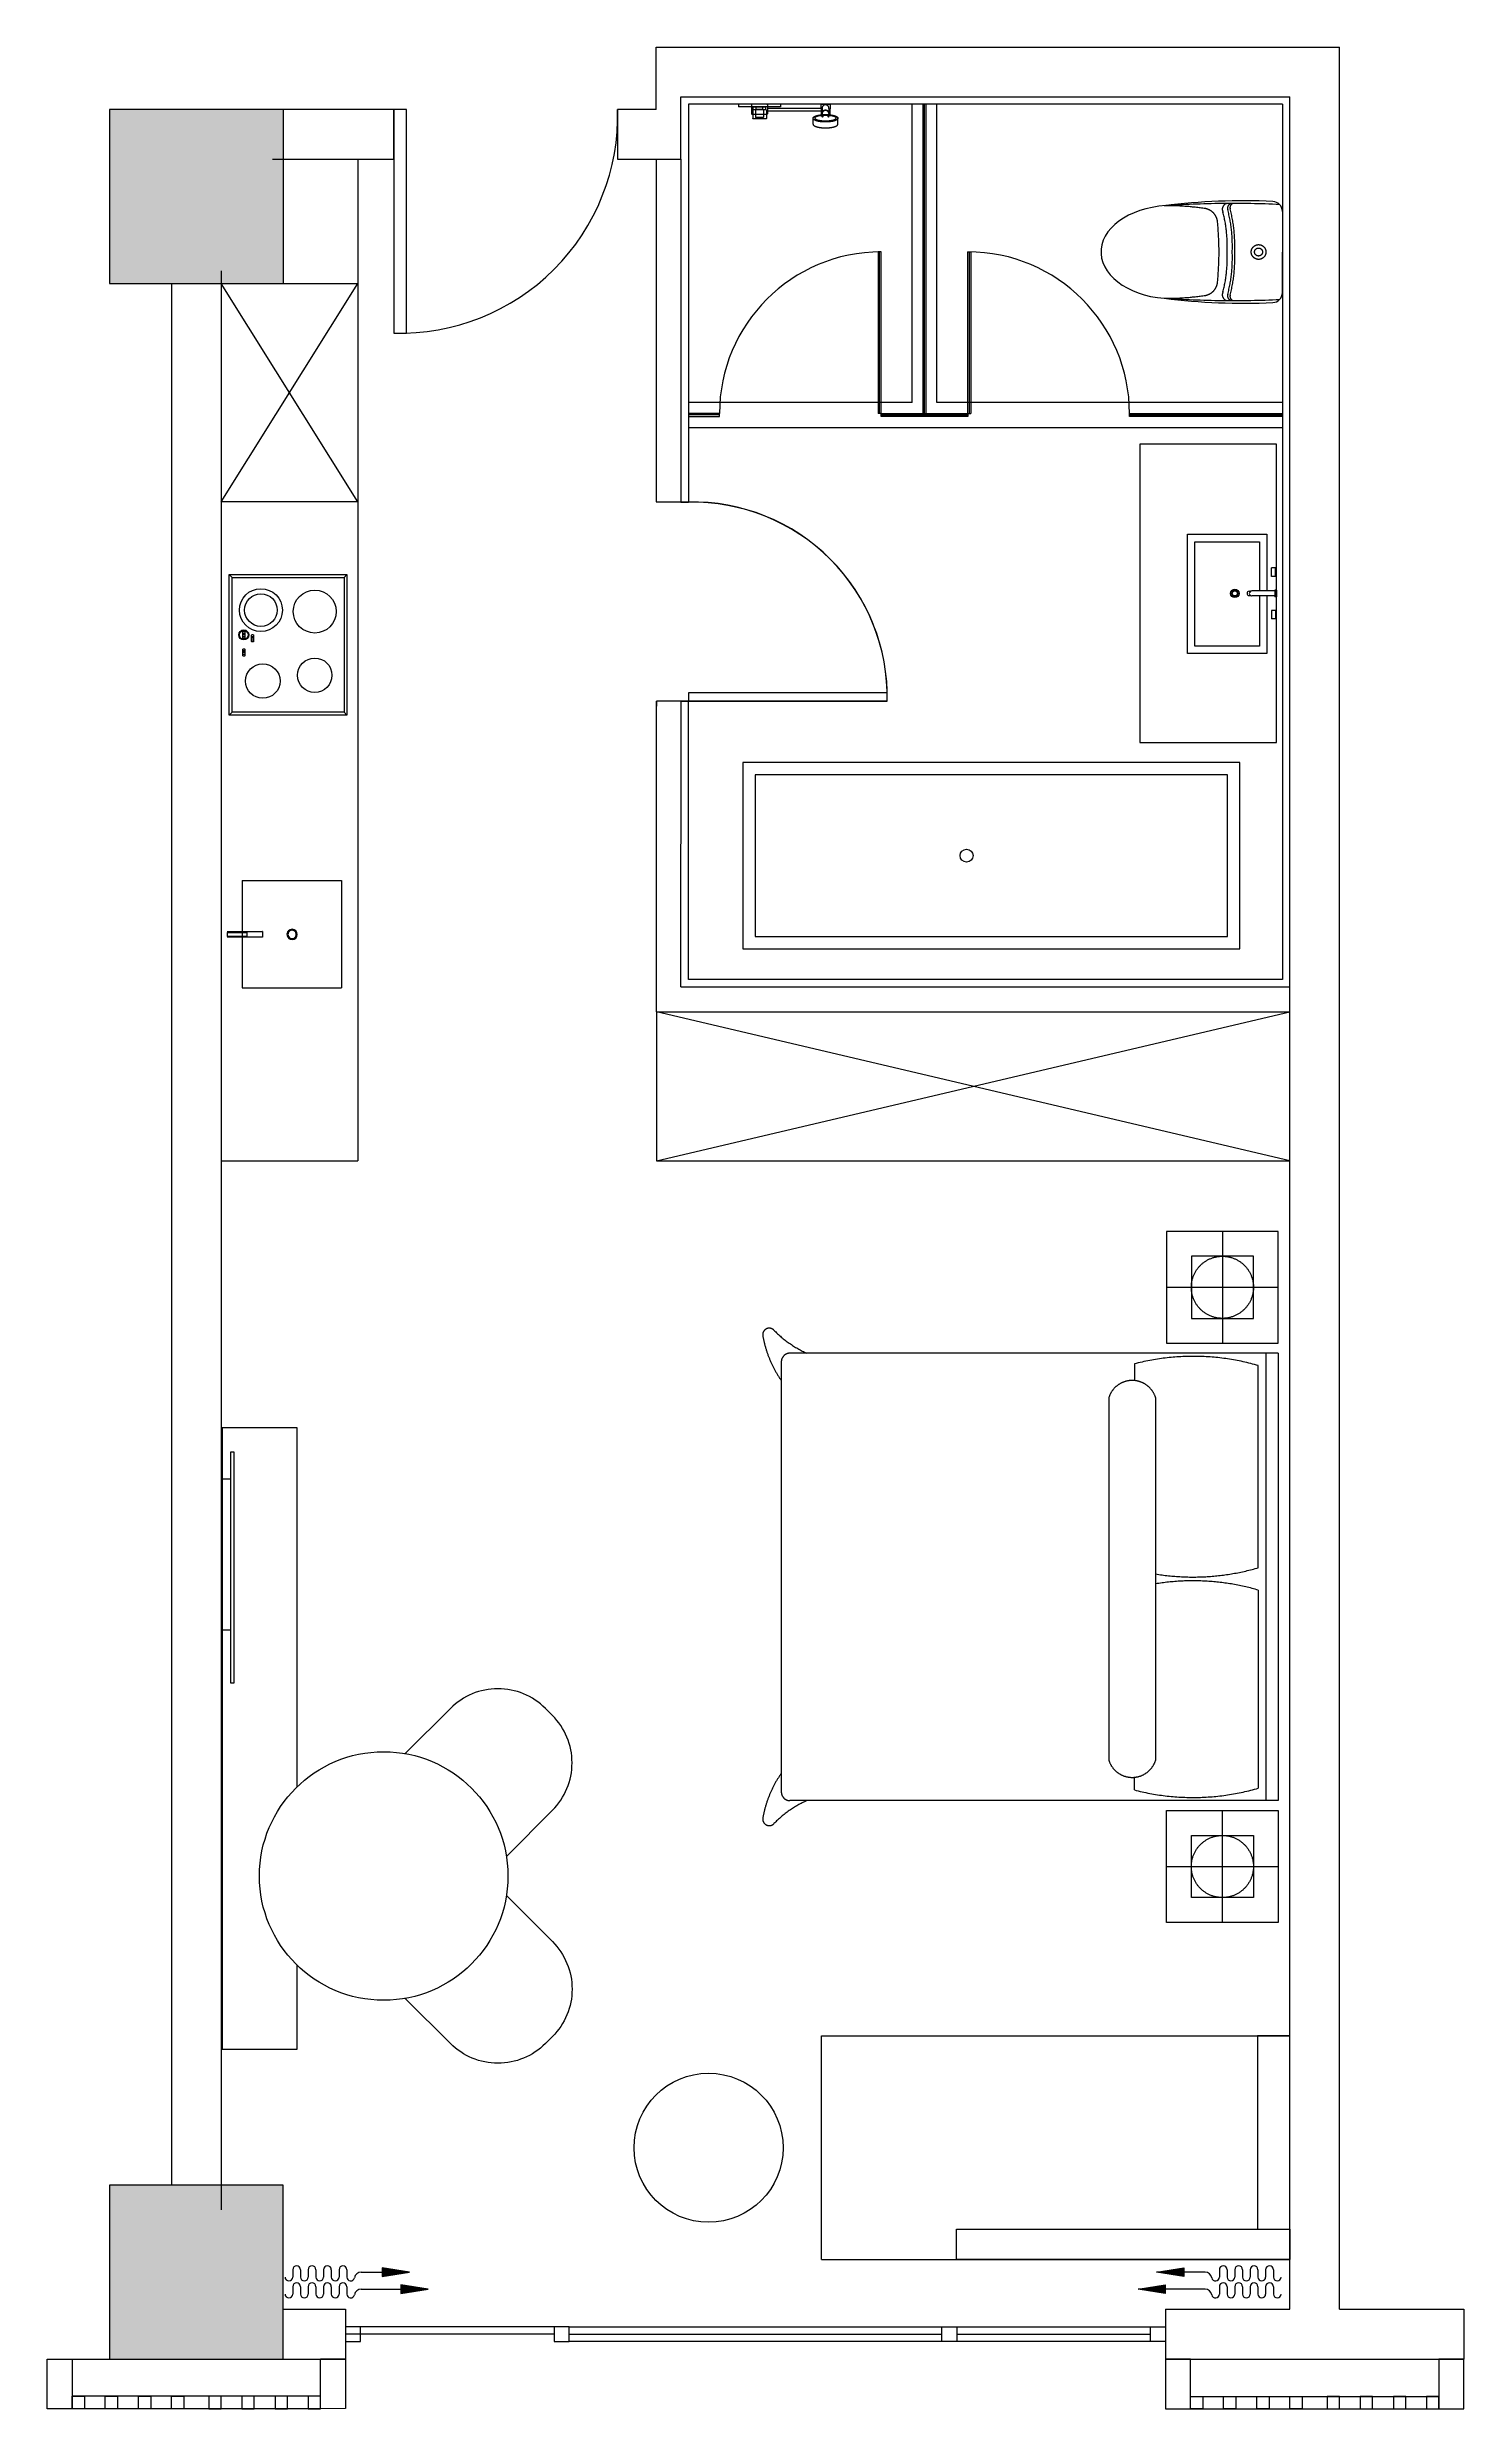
# Model space of a CAD drawing. Header units: millimetres. Extents: x -171991 to -58043, y -1085310 to -1072722.
# Drawn here: x -171991 to -166291, y -1083196 to -1073696 of the extents above; entities that cross this region are included whole.
import ezdxf

# ---------------------------------------------------------------- set-up
doc = ezdxf.new("R2010")
doc.units = ezdxf.units.MM
doc.header["$LTSCALE"] = 1000
doc.header["$MEASUREMENT"] = 0
doc.linetypes.add('DASH', pattern=[0.35, 0.25, -0.1])
for name, color, linetype in [('A-土建墙  柱', 6, 'Continuous'), ('B不可动建筑图层', 6, 'Continuous'), ('COLUMN', 6, 'Continuous'), ('DOOR_FIRE_TEXT', 7, 'Continuous'), ('J家具', 4, 'Continuous'), ('K可动模块', 4, 'Continuous')]:
    doc.layers.add(name, color=color, linetype=linetype)
doc.styles.add('ROMANS', font='romans.shx', dxfattribs={"width": 0.5})

msp = doc.modelspace()

# ---------------------------------------------------------------- hatches: boundary and pattern name
at = {"layer": 'B不可动建筑图层', "extrusion": (-1.36181e-08, 7.05595e-19, 1)}
for points in [[(-171741.3, -1074646.2), (-171041.3, -1074646.2), (-171041.3, -1073946.2), (-171741.3, -1073946.2)], [(-171741.4, -1082996.5), (-171041.4, -1082996.5), (-171041.4, -1082296.5), (-171741.4, -1082296.5)]]:
    msp.add_hatch(color=6, dxfattribs=at).paths.add_polyline_path(points)

# ---------------------------------------------------------------- linework, layer by layer
at = {"layer": 'A-土建墙  柱', "color": 6, "extrusion": (-1.36181e-08, 7.05684e-19, 1)}
for p, q in [((-166791.4, -1082796.3, 0), (-166791.2, -1073696.3, 0)), ((-166991.4, -1082796.3, 0), (-166991.2, -1073896.3, 0)), ((-171041.4, -1082796.2, 0), (-170791.4, -1082796.2, 0))]:
    msp.add_line(p, q, dxfattribs=at)
at = {"layer": 'B不可动建筑图层', "color": 6, "extrusion": (-1.36181e-08, 7.05684e-19, 1)}
for p, q in [((-169541.4, -1073696.3, 0), (-166791.2, -1073696.3, 0)), ((-169541.4, -1073946.3, 0), (-169541.4, -1073696.3, 0)), ((-171041.3, -1073946.2, 0), (-171741.3, -1073946.2, 0)), ((-171741.3, -1073946.2, 0), (-171741.3, -1074646.2, 0)), ((-170596.2, -1073946.3, 0), (-171085.6, -1073946.3, 0)), ((-171041.3, -1074646.2, 0), (-171041.3, -1073946.2, 0)), ((-170596.3, -1073946.2, 0), (-171041.3, -1073946.2, 0)), ((-170596.3, -1074146.2, 0), (-170596.3, -1073946.2, 0)), ((-170596.2, -1074146.3, 0), (-170596.2, -1073946.3, 0)), ((-169541.4, -1073946.3, 0), (-169696.3, -1073946.3, 0)), ((-169696.3, -1073946.3, 0), (-169696.3, -1074146.3, 0)), ((-169541.3, -1073946.3, 0), (-169696.2, -1073946.3, 0)), ((-169441.4, -1073896.3, 0), (-167841.2, -1073896.3, 0)), ((-169441.4, -1074146.3, 0), (-169441.4, -1073896.3, 0)), ((-169441.3, -1073896.3, 0), (-166991.2, -1073896.3, 0)), ((-169441.3, -1074146.3, 0), (-169441.3, -1073896.3, 0)), ((-171085.6, -1074146.3, 0), (-170596.2, -1074146.3, 0)), ((-171041.3, -1074146.2, 0), (-170596.3, -1074146.2, 0)), ((-169696.3, -1074146.3, 0), (-169441.4, -1074146.3, 0)), ((-171291.3, -1074595.8, 0), (-171291.3, -1082396.1, 0)), ((-171491.3, -1074646.2, 0), (-171491.5, -1082296.5, 0)), ((-171291.3, -1074646.2, 0), (-171291.5, -1082296.5, 0)), ((-171041.4, -1082296.5, 0), (-171741.4, -1082296.5, 0)), ((-171741.4, -1082296.5, 0), (-171741.4, -1082996.5, 0)), ((-171041.4, -1082996.5, 0), (-171041.4, -1082296.5, 0)), ((-170791.4, -1082796.2, 0), (-170791.4, -1082996.2, 0)), ((-167491.3, -1082796.3, 0), (-166991.4, -1082796.3, 0)), ((-167491.3, -1082796.3, 0), (-167491.3, -1082996.3, 0)), ((-166791.4, -1082796.3, 0), (-166291.3, -1082796.3, 0)), ((-166291.3, -1082796.3, 0), (-166291.3, -1082996.3, 0)), ((-169891.4, -1082866.3, 0), (-168391.3, -1082866.3, 0)), ((-169891.4, -1082896.3, 0), (-168391.3, -1082896.3, 0)), ((-168331.3, -1082866.3, 0), (-167551.3, -1082866.3, 0)), ((-168331.3, -1082896.3, 0), (-167551.3, -1082896.3, 0)), ((-171991.5, -1082996.3, 0), (-171891.5, -1082996.2, 0)), ((-171991.5, -1082996.2, 0), (-171741.4, -1082996.2, 0)), ((-171991.4, -1083196.3, 0), (-171991.5, -1082996.3, 0)), ((-171891.5, -1082996.2, 0), (-171891.4, -1083196.2, 0)), ((-171741.4, -1082996.5, 0), (-171041.4, -1082996.5, 0)), ((-171041.4, -1082996.2, 0), (-170791.4, -1082996.2, 0)), ((-168391.3, -1082926.3, 0), (-169891.4, -1082926.3, 0)), ((-167551.3, -1082926.3, 0), (-168331.3, -1082926.3, 0)), ((-167491.3, -1082996.3, 0), (-166891.3, -1082996.3, 0)), ((-166891.3, -1082996.3, 0), (-166291.3, -1082996.3, 0)), ((-171441.4, -1083146.1, 0), (-171891.4, -1083146.2, 0)), ((-170891.4, -1083146, 0), (-171441.4, -1083146.1, 0)), ((-167391.3, -1083146.3, 0), (-166841.3, -1083146.3, 0)), ((-166841.3, -1083146.3, 0), (-166391.3, -1083146.3, 0)), ((-171891.4, -1083196.2, 0), (-171991.4, -1083196.3, 0)), ((-171441.4, -1083196.1, 0), (-171891.4, -1083196.2, 0)), ((-170891.4, -1083196, 0), (-171441.4, -1083196.1, 0)), ((-167391.3, -1083196.3, 0), (-166841.3, -1083196.3, 0)), ((-166841.3, -1083196.3, 0), (-166391.3, -1083196.3, 0))]:
    msp.add_line(p, q, dxfattribs=at)
at = {"layer": 'B不可动建筑图层', "color": 6, "extrusion": (1.36181e-08, 7.05684e-19, 1)}
for p, q in [((-169951.4, -1082866.3, 0), (-170791.4, -1082866.3, 0)), ((-169951.4, -1082896.3, 0), (-170791.4, -1082896.3, 0))]:
    msp.add_line(p, q, dxfattribs=at)
at = {"layer": 'B不可动建筑图层', "color": 6, "elevation": 0}
msp.add_lwpolyline([(-170546.2, -1073946.3), (-170596.2, -1073946.3), (-170596.2, -1074846.3), (-170546.2, -1074846.3)], close=True, dxfattribs=at)
at = {"layer": 'B不可动建筑图层', "color": 6, "extrusion": (-1.36181e-08, 7.05684e-19, 1), "elevation": 0}
for points in [[(-170791.4, -1082926.2), (-170731.4, -1082926.2), (-170731.4, -1082866.2), (-170791.4, -1082866.2)], [(-169951.4, -1082926.3), (-169891.4, -1082926.3), (-169891.4, -1082866.3), (-169951.4, -1082866.3)], [(-168331.3, -1082926.3), (-168391.3, -1082926.3), (-168391.3, -1082866.3), (-168331.3, -1082866.3)], [(-167491.3, -1082926.3), (-167551.3, -1082926.3), (-167551.3, -1082866.3), (-167491.3, -1082866.3)]]:
    msp.add_lwpolyline(points, close=True, dxfattribs=at)
for points in [[(-170891.4, -1083196), (-170891.5, -1082996), (-170791.5, -1082995.9), (-170791.4, -1083195.9), (-170891.4, -1083196)], [(-167391.3, -1083196.3), (-167391.3, -1082996.3), (-167491.3, -1082996.3), (-167491.3, -1083196.3), (-167391.3, -1083196.3)], [(-166291.3, -1083196.3), (-166291.3, -1082996.3), (-166391.3, -1082996.3), (-166391.3, -1083196.3), (-166291.3, -1083196.3)], [(-171891.4, -1083196.2), (-171891.4, -1083146.2), (-171841.4, -1083146.2), (-171841.4, -1083196.2), (-171891.4, -1083196.2)], [(-171758.1, -1083196.2), (-171758.1, -1083146.2), (-171708.1, -1083146.2), (-171708.1, -1083196.2), (-171758.1, -1083196.2)], [(-171624.7, -1083196.2), (-171624.7, -1083146.2), (-171574.7, -1083146.2), (-171574.7, -1083196.2), (-171624.7, -1083196.2)], [(-171491.4, -1083196.1), (-171491.4, -1083146.1), (-171441.4, -1083146.1), (-171441.4, -1083196.1), (-171491.4, -1083196.1)], [(-171291.4, -1083196.1), (-171291.4, -1083146.1), (-171341.4, -1083146.1), (-171341.4, -1083196.1), (-171291.4, -1083196.1)], [(-171158.1, -1083196), (-171158.1, -1083146), (-171208.1, -1083146.1), (-171208.1, -1083196.1), (-171158.1, -1083196)], [(-171024.7, -1083196), (-171024.7, -1083146), (-171074.7, -1083146), (-171074.7, -1083196), (-171024.7, -1083196)], [(-170891.4, -1083196), (-170891.4, -1083146), (-170941.4, -1083146), (-170941.4, -1083196), (-170891.4, -1083196)], [(-167391.3, -1083196.3), (-167391.3, -1083146.3), (-167341.3, -1083146.3), (-167341.3, -1083196.3), (-167391.3, -1083196.3)], [(-167258, -1083196.3), (-167258, -1083146.3), (-167208, -1083146.3), (-167208, -1083196.3), (-167258, -1083196.3)], [(-167124.7, -1083196.3), (-167124.7, -1083146.3), (-167074.7, -1083146.3), (-167074.7, -1083196.3), (-167124.7, -1083196.3)], [(-166991.3, -1083196.3), (-166991.3, -1083146.3), (-166941.3, -1083146.3), (-166941.3, -1083196.3), (-166991.3, -1083196.3)], [(-166791.3, -1083196.3), (-166791.3, -1083146.3), (-166841.3, -1083146.3), (-166841.3, -1083196.3), (-166791.3, -1083196.3)], [(-166658, -1083196.3), (-166658, -1083146.3), (-166708, -1083146.3), (-166708, -1083196.3), (-166658, -1083196.3)], [(-166524.7, -1083196.3), (-166524.7, -1083146.3), (-166574.7, -1083146.3), (-166574.7, -1083196.3), (-166524.7, -1083196.3)], [(-166391.3, -1083196.3), (-166391.3, -1083146.3), (-166441.3, -1083146.3), (-166441.3, -1083196.3), (-166391.3, -1083196.3)]]:
    msp.add_lwpolyline(points, dxfattribs=at)
at = {"layer": 'B不可动建筑图层', "color": 6}
msp.add_arc((-170571.2, -1073971.3, 0), 875.3, 268.36334, 1.64166, dxfattribs=at)
at = {"layer": 'COLUMN', "linetype": 'ByBlock', "extrusion": (-1.36181e-08, 7.05684e-19, 1)}
msp.add_line((-171741.3, -1074646.2, 0), (-171041.3, -1074646.2, 0), dxfattribs=at)
at = {"layer": 'DOOR_FIRE_TEXT', "color": 4, "linetype": 'ByBlock'}
for p, q in [((-170741.2, -1075525.3, 0), (-171291.3, -1075525.3, 0)), ((-169539.2, -1077576.3, 0), (-169539.2, -1078176.3, 0)), ((-169539.2, -1078176.3, 0), (-166991.3, -1078176.4, 0)), ((-168875.8, -1082596.3, 0), (-168875.8, -1081696.3, 0)), ((-168875.8, -1081696.3, 0), (-166991.3, -1081696.3, 0)), ((-168875.8, -1082596.3, 0), (-166991.4, -1082596.3, 0))]:
    msp.add_line(p, q, dxfattribs=at)
for points in [[(-167594.6, -1076493.5), (-167044.6, -1076493.5), (-167044.6, -1075293.5), (-167594.6, -1075293.5)], [(-169192.1, -1077323.4), (-167192.1, -1077323.4), (-167192.1, -1076573.4), (-169192.1, -1076573.4)]]:
    msp.add_lwpolyline(points, close=True, dxfattribs=at)
at = {"layer": 'DOOR_FIRE_TEXT', "color": 4, "linetype": 'ByBlock', "elevation": 0}
for points in [[(-166991.3, -1081696.3), (-167121, -1081696.3), (-167121, -1082473.7), (-166991.3, -1082473.7)], [(-166991.4, -1082596.3), (-168332.1, -1082596.3), (-168332.1, -1082473.7), (-166991.4, -1082473.7)]]:
    msp.add_lwpolyline(points, close=True, dxfattribs=at)
at = {"layer": 'DOOR_FIRE_TEXT', "color": 4, "linetype": 'ByBlock'}
for centre, radius in [((-168292.1, -1076948.4), 26), ((-170637.6, -1081053.1), 500), ((-169330.1, -1082146.3, 0), 300)]:
    msp.add_circle(centre, radius, dxfattribs=at)
at = {"layer": 'J家具', "linetype": 'DASH', "ltscale": 150, "extrusion": (-1.36181e-08, 7.05684e-19, 1)}
for p, q in [((-167021.2, -1073925.6, 0), (-169411.3, -1073925.6, 0)), ((-169210.3, -1073925.6, 0), (-169210.3, -1073935.6, 0)), ((-169040.3, -1073925.6, 0), (-169210.3, -1073925.6, 0)), ((-169040.3, -1073935.6, 0), (-169210.3, -1073935.6, 0)), ((-169157.3, -1073927.6, 0), (-169155.3, -1073925.6, 0)), ((-169157.3, -1073927.6, 0), (-169157.3, -1073964.6, 0)), ((-169155.3, -1073966.6, 0), (-169157.3, -1073964.6, 0)), ((-169095.3, -1073925.6, 0), (-169155.3, -1073925.6, 0)), ((-169095.3, -1073966.6, 0), (-169155.3, -1073966.6, 0)), ((-169151.8, -1073948.6, 0), (-169152.8, -1073949.6, 0)), ((-169152.8, -1073949.6, 0), (-169152.8, -1073983.6, 0)), ((-169098.8, -1073948.6, 0), (-169151.8, -1073948.6, 0)), ((-169150.8, -1073948.6, 0), (-169150.8, -1073937.6, 0)), ((-169140.8, -1073949.6, 0), (-169139.8, -1073948.6, 0)), ((-169140.8, -1073949.6, 0), (-169140.8, -1073977.6, 0)), ((-169110.8, -1073948.6, 0), (-169139.8, -1073948.6, 0)), ((-169138.8, -1073946.6, 0), (-169138.8, -1073937.6, 0)), ((-169111.8, -1073946.6, 0), (-169138.8, -1073946.6, 0)), ((-169137.8, -1073948.6, 0), (-169137.8, -1073946.6, 0)), ((-169112.8, -1073948.6, 0), (-169112.8, -1073946.6, 0)), ((-169111.8, -1073946.6, 0), (-169111.8, -1073937.6, 0)), ((-169110.8, -1073948.6, 0), (-169109.8, -1073949.6, 0)), ((-169109.8, -1073949.6, 0), (-169109.8, -1073977.6, 0)), ((-169099.8, -1073948.6, 0), (-169099.8, -1073937.5, 0)), ((-169098.8, -1073948.6, 0), (-169097.8, -1073949.6, 0)), ((-169097.8, -1073949.6, 0), (-169097.8, -1073983.6, 0)), ((-169095.3, -1073925.6, 0), (-169093.3, -1073927.6, 0)), ((-169093.3, -1073964.6, 0), (-169095.3, -1073966.6, 0)), ((-169093.3, -1073927.6, 0), (-169093.3, -1073964.6, 0)), ((-169040.3, -1073925.6, 0), (-169040.3, -1073935.6, 0)), ((-168511.3, -1073925.6, 0), (-168511.3, -1073925.6, 0)), ((-168511.3, -1075125.6, 0), (-168511.3, -1073925.6, 0)), ((-168411.3, -1075125.8, 0), (-168411.3, -1073925.6, 0)), ((-167021.2, -1073925.6, 0), (-167021.1, -1077446.7, 0)), ((-169151.8, -1073984.6, 0), (-169152.8, -1073983.6, 0)), ((-169098.8, -1073984.6, 0), (-169151.8, -1073984.6, 0)), ((-169139.8, -1073978.6, 0), (-169140.8, -1073977.6, 0)), ((-169110.8, -1073978.6, 0), (-169139.8, -1073978.6, 0)), ((-169109.8, -1073977.6, 0), (-169110.8, -1073978.6, 0)), ((-169097.8, -1073983.6, 0), (-169098.8, -1073984.6, 0)), ((-169441.3, -1074146.7, 0), (-169441.2, -1075526, 0)), ((-168511.3, -1075125.6, 0), (-169411.3, -1075125.6, 0)), ((-167021.2, -1075125.6, 0), (-168411.3, -1075125.6, 0)), ((-169411.3, -1075225.6, 0), (-167021.2, -1075225.6, 0)), ((-169441.2, -1075526, 0), (-169541.2, -1075526, 0)), ((-169539.2, -1077577, 0), (-169539.2, -1076326.4, 0)), ((-169441.1, -1076326.5, 0), (-169539.2, -1076326.5, 0)), ((-169539.2, -1076326.5, 0), (-169539.2, -1076347.3, 0)), ((-169441.2, -1077476.8, 0), (-169441.1, -1076326.5, 0)), ((-169411.2, -1077446.4, 0), (-169411.2, -1076325.8, 0)), ((-169441.2, -1077476.8, 0), (-166990.7, -1077476.4, 0)), ((-167021.1, -1077446.7, 0), (-169411.2, -1077446.4, 0)), ((-169539.2, -1077576.3, 0), (-166990.7, -1077576.4, 0))]:
    msp.add_line(p, q, dxfattribs=at)
at = {"layer": 'J家具', "extrusion": (-1.36181e-08, 7.05684e-19, 1)}
for p, q in [((-170741.3, -1074146.3, 0), (-170741.3, -1074924.6, 0)), ((-169541.3, -1074146.3, 0), (-169541.3, -1075525.3, 0)), ((-170741.2, -1074924.6, 0), (-170741.2, -1078176.3, 0)), ((-171291.3, -1078176.3, 0), (-170741.2, -1078176.3, 0)), ((-171003.6, -1082636.8, 0), (-171003.6, -1082666.4, 0)), ((-171003.6, -1082705.3, 0), (-171003.6, -1082734.8, 0)), ((-170972.5, -1082636.8, 0), (-170972.5, -1082666.4, 0)), ((-170972.5, -1082705.3, 0), (-170972.5, -1082734.8, 0)), ((-170941.5, -1082636.8, 0), (-170941.5, -1082666.4, 0)), ((-170941.5, -1082705.3, 0), (-170941.5, -1082734.8, 0)), ((-170910.4, -1082636.8, 0), (-170910.4, -1082666.4, 0)), ((-170910.4, -1082705.3, 0), (-170910.4, -1082734.8, 0)), ((-170879.4, -1082636.8, 0), (-170879.4, -1082666.4, 0)), ((-170879.4, -1082705.3, 0), (-170879.4, -1082734.8, 0)), ((-170848.3, -1082636.8, 0), (-170848.3, -1082666.4, 0)), ((-170848.3, -1082705.3, 0), (-170848.3, -1082734.8, 0)), ((-170817.3, -1082636.8, 0), (-170817.3, -1082666.4, 0)), ((-170817.3, -1082705.3, 0), (-170817.3, -1082734.8, 0)), ((-170786.2, -1082636.8, 0), (-170786.2, -1082666.4, 0)), ((-170786.2, -1082705.3, 0), (-170786.2, -1082734.8, 0)), ((-170728.8, -1082646.5, 0), (-170533.9, -1082646.5, 0)), ((-170728.8, -1082714.9, 0), (-170458.9, -1082714.9, 0)), ((-167332.4, -1082714.9, 0), (-167602.2, -1082714.9, 0)), ((-167332.4, -1082646.5, 0), (-167527.3, -1082646.5, 0)), ((-167274.9, -1082636.8, 0), (-167274.9, -1082666.4, 0)), ((-167274.9, -1082705.3, 0), (-167274.9, -1082734.8, 0)), ((-167243.9, -1082636.8, 0), (-167243.9, -1082666.4, 0)), ((-167243.9, -1082705.3, 0), (-167243.9, -1082734.8, 0)), ((-167212.8, -1082636.8, 0), (-167212.8, -1082666.4, 0)), ((-167212.8, -1082705.3, 0), (-167212.8, -1082734.8, 0)), ((-167181.8, -1082636.8, 0), (-167181.8, -1082666.4, 0)), ((-167181.8, -1082705.3, 0), (-167181.8, -1082734.8, 0)), ((-167150.7, -1082636.8, 0), (-167150.7, -1082666.4, 0)), ((-167150.7, -1082705.3, 0), (-167150.7, -1082734.8, 0)), ((-167119.7, -1082636.8, 0), (-167119.7, -1082666.4, 0)), ((-167119.7, -1082705.3, 0), (-167119.7, -1082734.8, 0)), ((-167088.6, -1082636.8, 0), (-167088.6, -1082666.4, 0)), ((-167088.6, -1082705.3, 0), (-167088.6, -1082734.8, 0)), ((-167057.6, -1082636.8, 0), (-167057.6, -1082666.4, 0)), ((-167057.6, -1082705.3, 0), (-167057.6, -1082734.8, 0))]:
    msp.add_line(p, q, dxfattribs=at)
at = {"layer": 'J家具'}
for p, q in [((-171291.3, -1074646.2, 0), (-170741.3, -1074646.2, 0)), ((-171258.9, -1075817.8, 0), (-171247.9, -1075828.8, 4.6)), ((-170797.1, -1075828.8, 4.6), (-170786, -1075817.8, 1.2)), ((-171195.9, -1076060.3, 2.3), (-171204.2, -1076060.3, 2.3)), ((-171195.9, -1076131.1, 2.3), (-171204.2, -1076131.1, 2.3)), ((-171161, -1076074.1, 2.3), (-171169.3, -1076074.1, 2.3)), ((-171258.9, -1076382.7, 0), (-171247.9, -1076371.6, 4.6)), ((-170786, -1076382.7, 1.2), (-170797.1, -1076371.6, 4.6))]:
    msp.add_line(p, q, dxfattribs=at)
at = {"layer": 'J家具', "color": 251, "ltscale": 150}
for p, q in [((-171291.3, -1075525.3, 0), (-170741.3, -1074646.2, 0)), ((-170741.3, -1075525.3, 0), (-171291.3, -1074646.2, 0)), ((-169539.2, -1078176.3, 0), (-166991.3, -1077576.4, 0)), ((-166991.3, -1078176.3, 0), (-169539.2, -1077576.4, 0))]:
    msp.add_line(p, q, dxfattribs=at)
at = {"layer": 'J家具', "linetype": 'DASH', "ltscale": 150, "extrusion": (2.38e-07, -2.10416e-06, 1)}
for p, q in [((-167021.2, -1075125.8, 0), (-168411.3, -1075125.8, 0)), ((-169411.3, -1075225.8, 0), (-167021.2, -1075225.8, 0))]:
    msp.add_line(p, q, dxfattribs=at)
at = {"layer": 'J家具', "linetype": 'DASH', "ltscale": 150}
for p, q in [((-169441.2, -1075525.3, 0), (-169411.2, -1075525.3, 0)), ((-169441.2, -1075526, 0), (-169411.2, -1075526, 0)), ((-169441.2, -1076325.8, 0), (-169411.2, -1076325.8, 0)), ((-169441.1, -1076326.5, 0), (-169411.1, -1076326.5, 0)), ((-167037.6, -1078459.9, 0), (-167487.6, -1078459.9, 0)), ((-167487.6, -1078459.9, 0), (-167487.6, -1078909.9, 0)), ((-167037.6, -1078909.9, 0), (-167037.6, -1078459.9, 0)), ((-167487.6, -1078909.9, 0), (-167037.6, -1078909.9, 0)), ((-169037.6, -1078984.9, 0), (-169037.6, -1079060, 0)), ((-168934.8, -1078949.9, 0), (-169002.6, -1078949.9, 0)), ((-167720.9, -1078949.9, 0), (-168934.8, -1078949.9, 0)), ((-167037.6, -1078949.9, 0), (-167720.9, -1078949.9, 0)), ((-167087.6, -1078949.9, 0), (-167087.6, -1080749.9, 0)), ((-167037.6, -1078949.9, 0), (-167037.6, -1080749.9, 0)), ((-169037.6, -1079060, 0), (-169037.6, -1080639.7, 0)), ((-169037.6, -1080639.7, 0), (-169037.6, -1080714.9, 0)), ((-168934.8, -1080749.9, 0), (-169002.6, -1080749.9, 0)), ((-167937.6, -1080749.9, 0), (-168934.8, -1080749.9, 0)), ((-167037.6, -1080749.9, 0), (-167942.6, -1080749.9, 0)), ((-167487.6, -1080789.9, 0), (-167037.6, -1080789.9, 0)), ((-167487.6, -1081239.9, 0), (-167487.6, -1080789.9, 0)), ((-167037.6, -1080789.9, 0), (-167037.6, -1081239.9, 0)), ((-167037.6, -1081239.9, 0), (-167487.6, -1081239.9, 0))]:
    msp.add_line(p, q, dxfattribs=at)
at = {"layer": 'J家具', "color": 251, "linetype": 'DASH', "ltscale": 150}
for p, q in [((-167262.6, -1078459.9, 0), (-167262.6, -1078909.9, 0)), ((-167137.6, -1078559.9, 0), (-167387.6, -1078559.9, 0)), ((-167387.6, -1078559.9, 0), (-167387.6, -1078809.9, 0)), ((-167137.6, -1078809.9, 0), (-167137.6, -1078559.9, 0)), ((-167487.6, -1078684.9, 0), (-167037.6, -1078684.9, 0)), ((-167387.6, -1078809.9, 0), (-167137.6, -1078809.9, 0)), ((-167616.7, -1078993, 0), (-167616.7, -1079060, 0)), ((-167118.3, -1079813, 0), (-167118.3, -1078999.9, 0)), ((-167719.5, -1079128, 0), (-167719.5, -1080588.1, 0)), ((-167531.5, -1079128, 0), (-167531.5, -1080588.1, 0)), ((-167118.3, -1079903, 0), (-167118.3, -1080699.9, 0)), ((-167719.5, -1080030.8, 0), (-167719.5, -1080588.1, 0)), ((-167616.7, -1080706.8, 0), (-167616.7, -1080656, 0)), ((-167262.6, -1081239.9, 0), (-167262.6, -1080789.9, 0)), ((-167387.6, -1080889.9, 0), (-167137.6, -1080889.9, 0)), ((-167387.6, -1081139.9, 0), (-167387.6, -1080889.9, 0)), ((-167137.6, -1080889.9, 0), (-167137.6, -1081139.9, 0)), ((-167487.6, -1081014.9, 0), (-167037.6, -1081014.9, 0)), ((-167137.6, -1081139.9, 0), (-167387.6, -1081139.9, 0))]:
    msp.add_line(p, q, dxfattribs=at)
at = {"layer": 'J家具', "linetype": 'DASH', "ltscale": 150, "extrusion": (-1.36181e-08, 7.05684e-19, 1), "elevation": 0}
for points in [[(-168512.8, -1073925.6), (-169411.3, -1073925.6), (-169411.2, -1075525.3)], [(-169040.3, -1073935.6), (-169103.8, -1073937.6), (-169158.7, -1073937.6), (-169210.3, -1073935.6)], [(-169093.3, -1073942.1), (-168873.8, -1073942.1)], [(-169093.3, -1073952.1), (-168873.8, -1073952.1)], [(-168878.3, -1073925.6), (-168877, -1073965.1)], [(-168878.3, -1073925.6), (-168841.3, -1073925.6)], [(-168873.8, -1073942.2), (-168873.8, -1073967.6)], [(-168869.4, -1073975.6), (-168871.5, -1073977.8)], [(-168850.1, -1073975.6), (-168848, -1073977.8)], [(-168845.7, -1073942.2), (-168845.7, -1073967.7)], [(-168841.3, -1073925.6), (-168842.5, -1073965.1)], [(-168909.8, -1074005.8), (-168909.8, -1073982.1)], [(-168809.8, -1074005.8), (-168809.8, -1073982.1)]]:
    msp.add_lwpolyline(points, dxfattribs=at)
at = {"layer": 'J家具', "elevation": 2.3}
for points in [[(-171195.9, -1076048.3), (-171195.9, -1076072.2, -0.414214), (-171198.7, -1076075), (-171201.5, -1076075, -0.414214), (-171204.2, -1076072.2), (-171204.2, -1076048.3, -0.414214), (-171201.5, -1076045.5), (-171198.7, -1076045.5, -0.414214)], [(-171161, -1076062.1), (-171161, -1076086, -0.414214), (-171163.7, -1076088.8), (-171166.5, -1076088.8, -0.414214), (-171169.3, -1076086), (-171169.3, -1076062.1, -0.414214), (-171166.5, -1076059.3), (-171163.7, -1076059.3, -0.414214)], [(-171195.9, -1076119.1), (-171195.9, -1076143.1, -0.414214), (-171198.7, -1076145.8), (-171201.5, -1076145.8, -0.414214), (-171204.2, -1076143.1), (-171204.2, -1076119.1, -0.414214), (-171201.5, -1076116.4), (-171198.7, -1076116.4, -0.414214)]]:
    msp.add_lwpolyline(points, format="xyb", close=True, dxfattribs=at)
at = {"layer": 'J家具', "color": 251, "ltscale": 150}
msp.add_lwpolyline([(-169142.1, -1077273.4), (-167242.1, -1077273.4), (-167242.1, -1076623.4), (-169142.1, -1076623.4)], close=True, dxfattribs=at)
at = {"layer": 'J家具', "elevation": 0}
for points in [[(-171206.6, -1077048.8), (-170806.7, -1077048.8), (-170806.7, -1077480.5)], [(-171206.6, -1077048.8), (-171206.6, -1077480.5), (-170806.7, -1077480.5)], [(-171267.9, -1077253), (-171126.4, -1077253)], [(-171126.4, -1077276.4), (-171267.9, -1077276.4)], [(-171125.3, -1077254.1), (-171125.3, -1077253), (-171126.4, -1077253)], [(-171125.3, -1077254.1), (-171125.3, -1077276.4), (-171126.4, -1077276.4)], [(-171125.3, -1077276.4), (-171126.4, -1077276.4)]]:
    msp.add_lwpolyline(points, dxfattribs=at)
at = {"layer": 'J家具'}
for points in [[(-171188.8, -1077273), (-171265.7, -1077273), (-171265.7, -1077257.4), (-171188.8, -1077257.4)], [(-171006.1, -1077244.1), (-171013.9, -1077246.3), (-171020.6, -1077250.7), (-171024.1, -1077255.3), (-171026.2, -1077260), (-171027, -1077264.7), (-171026.6, -1077269.3), (-171025, -1077273.7), (-171022.3, -1077277.7), (-171018.6, -1077281.2), (-171013.9, -1077284.2), (-171006.1, -1077285.3), (-170998.3, -1077284.2), (-170991.6, -1077279.7), (-170987.2, -1077273), (-170986, -1077265.2), (-170987.2, -1077257.4), (-170991.6, -1077250.7), (-170998.3, -1077246.3)], [(-171006.1, -1077248.5), (-171015, -1077250.7), (-171020.6, -1077256.3), (-171022.8, -1077265.2), (-171020.6, -1077273), (-171015, -1077279.7), (-171006.1, -1077281.9), (-170998.3, -1077279.7), (-170991.6, -1077273), (-170989.4, -1077265.2), (-170991.6, -1077256.3), (-170998.3, -1077250.7)]]:
    msp.add_lwpolyline(points, close=True, dxfattribs=at)
at = {"layer": 'J家具', "extrusion": (-1.36181e-08, 7.05684e-19, 1), "elevation": 0}
for points in [[(-170986.1, -1080694.5), (-170986.1, -1079249.7), (-171287.3, -1079249.7), (-171287.3, -1081750.1), (-170986.1, -1081750.1), (-170986.1, -1081411.6)], [(-171239.9, -1080276.9), (-171252.3, -1080276.9), (-171252.3, -1079346.9), (-171239.9, -1079346.9), (-171239.9, -1080276.9)], [(-171252.3, -1079456.4), (-171287.3, -1079456.4)], [(-171254.8, -1080064.2), (-171287.3, -1080064.2), (-171287.3, -1079456.4)]]:
    msp.add_lwpolyline(points, dxfattribs=at)
at = {"layer": 'J家具', "elevation": 0}
for points in [[(-170143.9, -1080974.2), (-169958.6, -1080788.9, 0.414214), (-169958.6, -1080407.1), (-169986.8, -1080378.8, 0.414214), (-170368.7, -1080378.8), (-170550.6, -1080560.7)], [(-170143.9, -1081131.9), (-169958.6, -1081317.2, -0.414214), (-169958.6, -1081699), (-169986.8, -1081727.3, -0.414214), (-170368.7, -1081727.3), (-170550.6, -1081545.4)]]:
    msp.add_lwpolyline(points, format="xyb", dxfattribs=at)
at = {"layer": 'J家具', "extrusion": (-1.36181e-08, 7.05684e-19, 1), "elevation": 0}
for points in [[(-170643.5, -1082663.9), (-170533.9, -1082646.5), (-170643.5, -1082629)], [(-170641.5, -1082661.5), (-170546.6, -1082646.5), (-170641.5, -1082631.4)], [(-170639.5, -1082659.2), (-170559.4, -1082646.5), (-170639.5, -1082633.7)], [(-170637.5, -1082656.9), (-170572.1, -1082646.5), (-170637.5, -1082636.1)], [(-170635.5, -1082654.5), (-170584.8, -1082646.5), (-170635.5, -1082638.4)], [(-170633.5, -1082652.2), (-170597.6, -1082646.5), (-170633.5, -1082640.7)], [(-170631.5, -1082649.8), (-170610.3, -1082646.5), (-170631.5, -1082643.1)], [(-170629.5, -1082647.5), (-170623, -1082646.5), (-170629.5, -1082645.4)], [(-170568.5, -1082732.3), (-170458.9, -1082714.9), (-170568.5, -1082697.5)], [(-170566.5, -1082730), (-170471.7, -1082714.9), (-170566.5, -1082699.8)], [(-170564.5, -1082727.7), (-170484.4, -1082714.9), (-170564.5, -1082702.2)], [(-170562.5, -1082725.3), (-170497.1, -1082714.9), (-170562.5, -1082704.5)], [(-170560.5, -1082723), (-170509.9, -1082714.9), (-170560.5, -1082706.9)], [(-170558.5, -1082720.6), (-170522.6, -1082714.9), (-170558.5, -1082709.2)], [(-170556.5, -1082718.3), (-170535.3, -1082714.9), (-170556.5, -1082711.5)], [(-170554.5, -1082715.9), (-170548.1, -1082714.9), (-170554.5, -1082713.9)], [(-167492.6, -1082732.3), (-167602.2, -1082714.9), (-167492.6, -1082697.5)], [(-167494.6, -1082730), (-167589.5, -1082714.9), (-167494.6, -1082699.8)], [(-167496.6, -1082727.7), (-167576.7, -1082714.9), (-167496.6, -1082702.2)], [(-167498.6, -1082725.3), (-167564, -1082714.9), (-167498.6, -1082704.5)], [(-167500.6, -1082723), (-167551.3, -1082714.9), (-167500.6, -1082706.9)], [(-167502.6, -1082720.6), (-167538.5, -1082714.9), (-167502.6, -1082709.2)], [(-167417.6, -1082663.9), (-167527.3, -1082646.5), (-167417.6, -1082629)], [(-167504.6, -1082718.3), (-167525.8, -1082714.9), (-167504.6, -1082711.5)], [(-167419.6, -1082661.5), (-167514.5, -1082646.5), (-167419.6, -1082631.4)], [(-167506.6, -1082715.9), (-167513.1, -1082714.9), (-167506.6, -1082713.9)], [(-167421.6, -1082659.2), (-167501.8, -1082646.5), (-167421.6, -1082633.7)], [(-167423.6, -1082656.9), (-167489, -1082646.5), (-167423.6, -1082636.1)], [(-167425.6, -1082654.5), (-167476.3, -1082646.5), (-167425.6, -1082638.4)], [(-167427.6, -1082652.2), (-167463.6, -1082646.5), (-167427.6, -1082640.7)], [(-167429.6, -1082649.8), (-167450.8, -1082646.5), (-167429.6, -1082643.1)], [(-167431.6, -1082647.5), (-167438.1, -1082646.5), (-167431.6, -1082645.4)]]:
    msp.add_lwpolyline(points, close=True, dxfattribs=at)
at = {"layer": 'J家具', "color": 251, "linetype": 'DASH', "ltscale": 150}
for centre, radius in [((-167117.1, -1074520.1, 0), 29.6), ((-167117.1, -1074520.1, 0), 16.1), ((-167262.6, -1078684.9, 0), 125), ((-167262.6, -1081014.9, 0), 125)]:
    msp.add_circle(centre, radius, dxfattribs=at)
at = {"layer": 'J家具'}
for centre, radius in [((-171131.5, -1075960.6, 611.8), 86.2), ((-171131.5, -1075960.6, 611.8), 65.5), ((-170915.1, -1075966.6, 611.8), 86.2), ((-171200.7, -1076060.5, 2.3), 20.3), ((-171200.7, -1076060.5, 2.3), 17.5), ((-170915.1, -1076222.8, 611.8), 69.4), ((-171124, -1076246, 611.8), 69.4)]:
    msp.add_circle(centre, radius, dxfattribs=at)
at = {"layer": 'J家具', "linetype": 'DASH', "ltscale": 150, "extrusion": (-1.36181e-08, 7.05684e-19, 1)}
for centre, radius, start, end in [((-168859.8, -1073965.1, 0), 17.3, 180, 227.21604), ((-168859.8, -1073965.1, 0), 15.3, 312.78396, 227.21604), ((-168859.8, -1073965.1, 0), 14.3, 312.78396, 227.21604), ((-168859.8, -1073942.2, 0), 14, 357.75581, 180), ((-168859.8, -1073965.1, 0), 17.3, 312.78396, 0)]:
    msp.add_arc(centre, radius, start, end, dxfattribs=at)
at = {"layer": 'J家具', "color": 251, "linetype": 'DASH', "ltscale": 150}
for centre, radius, start, end in [((-167218.2, -1078636.5, 0), 4311.6, 87.52882, 93.69943), ((-167489.7, -1075433.5, 0), 1099.7, 81.70303, 90.34811), ((-167341.9, -1074404.4, 0), 60, 5.39205, 79.52989), ((-167239, -1074348.1, 0), 24.1, 108.05955, 207.79672), ((-167223.1, -1074343.6, 0), 18.8, 84.06845, 197.64068), ((-167814.5, -1074496.4, 0), 592, 357.74668, 14.38153), ((-167213.9, -1074341.6, 0), 18.2, 113.52762, 196.61874), ((-167814.5, -1074496.4, 0), 602, 357.74668, 14.38153), ((-168654.3, -1074528.3, 0), 1378.2, 0.34089, 5.39205), ((-167795, -1074496.4, 0), 552, 357.54247, 14.38153), ((-168654.3, -1074511.9, 0), 1378.2, 354.60795, 359.65911), ((-167795, -1074543.7, 0), 552, 345.61847, 2.45753), ((-167814.5, -1074543.7, 0), 592, 345.61847, 2.25332), ((-167814.5, -1074543.7, 0), 602, 345.61847, 2.25332), ((-167341.9, -1074635.7, 0), 60, 280.47011, 354.60795), ((-167489.7, -1073606.6, 0), 1099.7, 269.65189, 278.29697), ((-167218.2, -1070403.6, 0), 4311.6, 266.30057, 272.47118), ((-167239, -1074692.1, 0), 24.1, 152.20328, 251.94045), ((-167223.1, -1074696.5, 0), 18.8, 162.35932, 275.93155), ((-167213.9, -1074698.5, 0), 18.2, 163.38126, 246.47238), ((-167380.1, -1079898.8, 0), 936.2, 73.76135, 104.63851), ((-167625.5, -1079158.5, 0), 98.8, 17.95508, 162.04492), ((-167380.1, -1078914.2, 0), 936.2, 260.69875, 286.23865), ((-167380.1, -1080801.9, 0), 936.2, 73.76135, 99.30125), ((-167625.5, -1080557.6, 0), 98.8, 197.95508, 342.04492), ((-167380.1, -1079801, 0), 936.2, 255.36149, 286.23865)]:
    msp.add_arc(centre, radius, start, end, dxfattribs=at)
at = {"layer": 'J家具', "color": 251, "ltscale": 150, "extrusion": (1.36181e-08, 7.05684e-19, 1)}
msp.add_arc((-168636.3, -1075169.6, 0), 650, 90, 180, dxfattribs=at)
at = {"layer": 'J家具', "color": 251, "ltscale": 150, "extrusion": (-1.36181e-08, 7.05684e-19, 1)}
msp.add_arc((-168286.4, -1075169.6, 0), 650, 0, 90, dxfattribs=at)
at = {"layer": 'J家具', "color": 251, "ltscale": 150}
for centre in [(-169395.2, -1076309.7, 0), (-169395.1, -1076310.4, 0)]:
    msp.add_arc(centre, 784.1, 358.79219, 91.169, dxfattribs=at)
at = {"layer": 'J家具', "linetype": 'DASH', "ltscale": 150}
for centre, radius, start, end in [((-169086.1, -1078875.8, 0), 26.4, 44.42536, 190.12359), ((-168666.4, -1078800.9, 0), 452.7, 190.12359, 214.92368), ((-168754.9, -1078551.2, 0), 437.5, 224.42536, 245.71043), ((-169002.6, -1078984.9, 0), 35, 90, 180), ((-169002.6, -1078984.9, 0), 35, 90, 180), ((-168666.4, -1080898.9, 0), 452.7, 145.07632, 169.87641), ((-169002.6, -1080714.9, 0), 35, 180, 270), ((-169002.6, -1080714.9, 0), 35, 180, 270), ((-168754.9, -1081148.6, 0), 437.5, 114.28957, 135.57464), ((-169086.1, -1080824, 0), 26.4, 169.87641, 315.57464)]:
    msp.add_arc(centre, radius, start, end, dxfattribs=at)
at = {"layer": 'J家具', "extrusion": (-1.36181e-08, 7.05684e-19, 1)}
for centre, radius, start, end in [((-170988, -1082636.8, 0), 15.5, 0, 180), ((-170925.9, -1082636.8, 0), 15.5, 0, 180), ((-170863.8, -1082636.8, 0), 15.5, 0, 180), ((-170801.7, -1082636.8, 0), 15.5, 0, 180), ((-167259.4, -1082636.8, 0), 15.5, 360, 180), ((-167197.3, -1082636.8, 0), 15.5, 360, 180), ((-167135.2, -1082636.8, 0), 15.5, 360, 180), ((-167073.1, -1082636.8, 0), 15.5, 360, 180), ((-171019.1, -1082666.4, 0), 15.5, 180, 0), ((-170988, -1082705.3, 0), 15.5, 0, 180), ((-170957, -1082666.4, 0), 15.5, 180, 0), ((-170925.9, -1082705.3, 0), 15.5, 0, 180), ((-170894.9, -1082666.4, 0), 15.5, 180, 0), ((-170863.8, -1082705.3, 0), 15.5, 0, 180), ((-170832.8, -1082666.4, 0), 15.5, 180, 0), ((-170801.7, -1082705.3, 0), 15.5, 0, 180), ((-170770.7, -1082666.4, 0), 15.5, 180, 350.40523), ((-170728.8, -1082673.5, 0), 27, 90, 170.40523), ((-170728.8, -1082741.9, 0), 27, 90, 170.40523), ((-167332.4, -1082673.5, 0), 27, 9.59477, 90), ((-167332.4, -1082741.9, 0), 27, 9.59477, 90), ((-167290.4, -1082666.4, 0), 15.5, 189.59477, 360), ((-167259.4, -1082705.3, 0), 15.5, 360, 180), ((-167228.3, -1082666.4, 0), 15.5, 180, 360), ((-167197.3, -1082705.3, 0), 15.5, 360, 180), ((-167166.2, -1082666.4, 0), 15.5, 180, 360), ((-167135.2, -1082705.3, 0), 15.5, 360, 180), ((-167104.1, -1082666.4, 0), 15.5, 180, 360), ((-167073.1, -1082705.3, 0), 15.5, 360, 180), ((-167042, -1082666.4, 0), 15.5, 180, 360), ((-171019.1, -1082734.8, 0), 15.5, 180, 0), ((-170957, -1082734.8, 0), 15.5, 180, 0), ((-170894.9, -1082734.8, 0), 15.5, 180, 0), ((-170832.8, -1082734.8, 0), 15.5, 180, 0), ((-170770.7, -1082734.8, 0), 15.5, 180, 350.40523), ((-167290.4, -1082734.8, 0), 15.5, 189.59477, 360), ((-167228.3, -1082734.8, 0), 15.5, 180, 360), ((-167166.2, -1082734.8, 0), 15.5, 180, 360), ((-167104.1, -1082734.8, 0), 15.5, 180, 360), ((-167042, -1082734.8, 0), 15.5, 180, 360)]:
    msp.add_arc(centre, radius, start, end, dxfattribs=at)
at = {"layer": 'J家具', "linetype": 'DASH', "ltscale": 150, "extrusion": (-1.36181e-08, 7.05684e-19, 1)}
for centre, start_param, end_param in [((-168859.8, -1073982.1, 0), 4.712389, 10.995574), ((-168859.8, -1074005.8, 0), 0, 3.141593)]:
    msp.add_ellipse(centre, major_axis=(-50, 0, 0), ratio=0.298895, start_param=start_param, end_param=end_param, dxfattribs=at)
at = {"layer": 'J家具', "linetype": 'DASH', "ltscale": 150, "extrusion": (1.36181e-08, -7.05684e-19, -1)}
msp.add_ellipse((-168859.8, -1073981.4, 0), major_axis=(-42.9, 0, 0), ratio=0.257242, start_param=-1.570796, end_param=4.712389, dxfattribs=at)
at = {"layer": 'J家具'}
for points in [[(-170786, -1075817.8, 1.2), (-170786, -1076382.7, 1.2), (-171258.9, -1076382.7, 0), (-171258.9, -1075817.8, 0)], [(-170797.1, -1075828.8, 4.6), (-170797.1, -1076371.6, 2.3), (-171247.9, -1076371.6, 2.3), (-171247.9, -1075828.8, 4.6)]]:
    msp.add_3dface(points, dxfattribs=at)
at = {"layer": 'K可动模块', "extrusion": (-1.36181e-08, 7.05684e-19, 1)}
for p, q in [((-168467.3, -1075169.6, 0), (-168467.3, -1073925.6, 0)), ((-168461.3, -1075169.6, 0), (-168461.3, -1073925.6, 0)), ((-168455.3, -1075169.6, 0), (-168455.3, -1073925.6, 0)), ((-168286.4, -1075169.6, 0), (-168286.4, -1074519.6, 0)), ((-168286.4, -1074519.6, 0), (-168274.4, -1074519.6, 0)), ((-168280.4, -1075169.6, 0), (-168280.4, -1074519.6, 0)), ((-168274.4, -1074519.6, 0), (-168274.4, -1075169.6, 0)), ((-168286.4, -1075169.6, 0), (-168274.4, -1075169.6, 0))]:
    msp.add_line(p, q, dxfattribs=at)
at = {"layer": 'K可动模块'}
for p in [(-167021.2, -1074356.6, 0), (-167021.2, -1074683.6, 0)]:
    msp.add_line(p, (-167021.2, -1074520.1, 0), dxfattribs=at)
at = {"layer": 'K可动模块', "extrusion": (1.36181e-08, 7.05684e-19, 1)}
for p, q in [((-168648.3, -1074519.6, 0), (-168648.3, -1075169.6, 0)), ((-168636.3, -1074519.6, 0), (-168648.3, -1074519.6, 0)), ((-168642.3, -1075169.6, 0), (-168642.3, -1074519.6, 0)), ((-168636.3, -1075169.6, 0), (-168636.3, -1074519.6, 0)), ((-168636.3, -1075169.6, 0), (-168648.3, -1075169.6, 0))]:
    msp.add_line(p, q, dxfattribs=at)
at = {"layer": 'K可动模块', "extrusion": (-7.05685e-19, -1.36181e-08, 1)}
for p, q in [((-167048.7, -1075790.7, 0), (-167065.1, -1075790.7, 0)), ((-167065.1, -1075824.9, 0), (-167065.1, -1075790.7, 0)), ((-167048.7, -1075824.9, 0), (-167065.1, -1075824.9, 0)), ((-167048.7, -1075824.9, 0), (-167048.7, -1075790.7, 0)), ((-167044.6, -1075794.1, 0), (-167048.7, -1075794.1, 0)), ((-167044.6, -1075821.5, 0), (-167048.7, -1075821.5, 0)), ((-167155.5, -1075884.7, 0), (-167145.4, -1075883.3, 0)), ((-167155.5, -1075902.3, 0), (-167145.4, -1075903.7, 0)), ((-167051.4, -1075883.2, 0), (-167144, -1075883.2, 0)), ((-167051.4, -1075903.8, 0), (-167144, -1075903.8, 0)), ((-167048.7, -1075962.1, 0), (-167065.1, -1075962.1, 0)), ((-167065.1, -1075962.1, 0), (-167065.1, -1075996.4, 0)), ((-167051.4, -1075879.8, 0), (-167051.4, -1075907.2, 0)), ((-167044.6, -1075879.8, 0), (-167051.4, -1075879.8, 0)), ((-167044.6, -1075907.2, 0), (-167051.4, -1075907.2, 0)), ((-167048.7, -1075962.1, 0), (-167048.7, -1075996.4, 0)), ((-167044.6, -1075965.5, 0), (-167048.7, -1075965.5, 0)), ((-167048, -1075879.8, 0), (-167048, -1075907.2, 0)), ((-167044.6, -1075879.8, 0), (-167044.6, -1075907.2, 0)), ((-167048.7, -1075996.4, 0), (-167065.1, -1075996.4, 0)), ((-167044.6, -1075992.9, 0), (-167048.7, -1075992.9, 0))]:
    msp.add_line(p, q, dxfattribs=at)
at = {"layer": 'K可动模块', "extrusion": (-1.36181e-08, 7.05684e-19, 1), "elevation": 0}
for points in [[(-169411.3, -1075181.6), (-169286.3, -1075181.6), (-169286.3, -1075169.6), (-169411.3, -1075169.6)], [(-169286.3, -1075175.6), (-169411.3, -1075175.6)], [(-168636.3, -1075175.6), (-168286.4, -1075175.6)]]:
    msp.add_lwpolyline(points, dxfattribs=at)
msp.add_lwpolyline([(-168286.4, -1075181.6), (-168636.3, -1075181.6), (-168636.3, -1075169.6), (-168286.4, -1075169.6)], close=True, dxfattribs=at)
at = {"layer": 'K可动模块', "extrusion": (1.36181e-08, 7.05684e-19, 1), "elevation": 0}
for points in [[(-168286.4, -1075175.6), (-168467.3, -1075175.6)], [(-167021.2, -1075181.6), (-167636.4, -1075181.6), (-167636.4, -1075169.6), (-167021.2, -1075169.6)], [(-167636.4, -1075175.6), (-167021.2, -1075175.6)]]:
    msp.add_lwpolyline(points, dxfattribs=at)
at = {"layer": 'K可动模块', "extrusion": (-7.05685e-19, -1.36181e-08, 1), "elevation": 0}
for points in [[(-167083.5, -1075903.8), (-167083.5, -1076135.4), (-167403.4, -1076135.4), (-167403.4, -1075655.4), (-167083.5, -1075655.4), (-167083.5, -1075883.2)], [(-167113.5, -1075903.8), (-167113.5, -1076105.4), (-167373.4, -1076105.4), (-167373.4, -1075685.4), (-167113.5, -1075685.4), (-167113.5, -1075883.2)]]:
    msp.add_lwpolyline(points, dxfattribs=at)
at = {"layer": 'K可动模块', "extrusion": (-1.36181e-08, -7.05684e-19, 1), "elevation": 0}
for points in [[(-169411.2, -1076293.1), (-169411.2, -1076326.2), (-168611.2, -1076326.2), (-168611.2, -1076293.1)], [(-169411.2, -1076293.1), (-169411.2, -1076326.2), (-168611.2, -1076326.2), (-168611.2, -1076293.1)], [(-169411.2, -1076293.9), (-169411.2, -1076326.9), (-168611.2, -1076326.9), (-168611.2, -1076293.9)], [(-169411.2, -1076293.9), (-169411.2, -1076326.9), (-168611.2, -1076326.9), (-168611.2, -1076293.9)]]:
    msp.add_lwpolyline(points, close=True, dxfattribs=at)
at = {"layer": 'K可动模块', "extrusion": (-7.05685e-19, -1.36181e-08, 1)}
for radius in [16.9, 12.3, 10.3]:
    msp.add_circle((-167212.6, -1075893.5, 0), radius, dxfattribs=at)
at = {"layer": 'K可动模块'}
for centre, radius, start, end in [((-167176.3, -1076891.4, 0), 2577.4, 87.40012, 97.13359), ((-167061.2, -1074356.6, 0), 40, 0, 87.40012), ((-167176.3, -1072148.7, 0), 2577.4, 262.86641, 272.59988), ((-167061.2, -1074683.6, 0), 40, 272.59988, 0)]:
    msp.add_arc(centre, radius, start, end, dxfattribs=at)
at = {"layer": 'K可动模块', "extrusion": (-7.05685e-19, -1.36181e-08, 1)}
for centre, radius, start, end in [((-167154.3, -1075893.5, 0), 8.91, 97.66209, 262.33758), ((-167144, -1075893.5, 0), 10.3, 89.99984, 269.99984)]:
    msp.add_arc(centre, radius, start, end, dxfattribs=at)
at = {"layer": 'K可动模块'}
msp.add_ellipse((-167461.9, -1074520.1, 0), major_axis=(289.3, 0), ratio=0.648116, start_param=1.570796, end_param=4.592942, dxfattribs=at)

# ---------------------------------------------------------------- texts
at = {"layer": 'J家具', "char_height": 9.2, "width": 11.96, "attachment_point": 1, "rotation": 270, "style": 'ROMANS'}
for s, insert in [('+', (-171195.5, -1076064.3, 2.3)), ('-', (-171195.5, -1076050.5, 2.3)), ('-', (-171160.5, -1076064.3, 2.3)), ('+', (-171195.5, -1076135.1, 2.3)), ('-', (-171195.5, -1076121.3, 2.3)), ('+', (-171160.5, -1076078.1, 2.3))]:
    msp.add_mtext(s, dxfattribs=dict(at, insert=insert))

doc.saveas('drawing.dxf')
